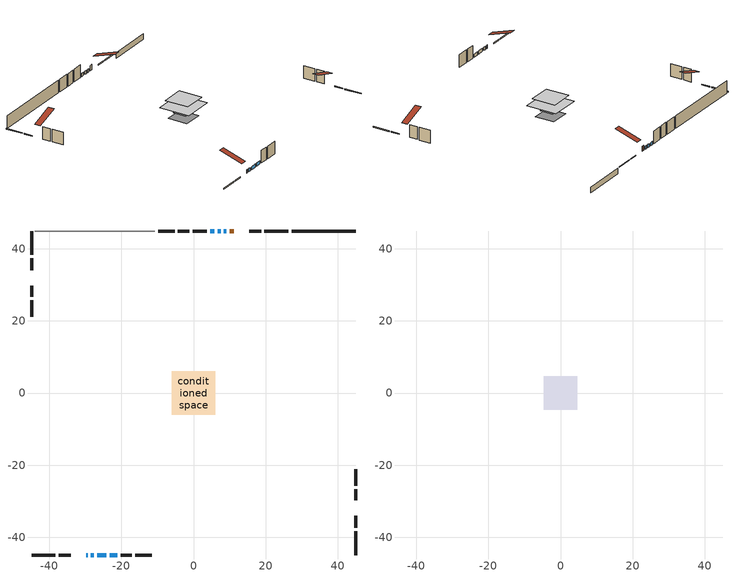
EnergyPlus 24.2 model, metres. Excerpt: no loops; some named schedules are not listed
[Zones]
conditioned space
 floor othersidecoefficients (Floor1 construction): -2.64,-2.64 -2.64,2.64 2.64,2.64 2.64,-2.64 z1.22
 floor adiabatic (AdiabaticFloorConstruction): -6,-6 -6,6 6,6 6,-6 z3.66
 floor foundation (Slab1 construction): -3.81,-3.81 -3.81,3.81 3.81,3.81 3.81,-3.81 z-0.91
 wall outside (RimJoist1 construction): 26.3,44.9 19.67,44.9 / -44.9,-44.9 -38.27,-44.9 / -44.9,44.9 -44.9,38.27 / 44.9,-44.9 44.9,-38.27 z1.22:1.52
 wall outside (RimJoist2 construction): 18.74,44.9 15.42,44.9 / -37.35,-44.9 -34.03,-44.9 / -44.9,37.35 -44.9,34.03 / 44.9,-37.35 44.9,-34.03 z1.22:1.52
 wall outside (AdiabaticWallConstruction 1): 11.19,44.9 10.04,44.9 z1.22:3.25
 wall outside (AdiabaticWallConstruction): 9.11,44.9 8.43,44.9 / 7.5,44.9 6.66,44.9 / -29.8,-44.9 -29.35,-44.9 / -28.42,-44.9 -27.62,-44.9 / 5.73,44.9 4.67,44.9 / -26.7,-44.9 -24.15,-44.9 / -23.23,-44.9 -21.16,-44.9 z1.22:2.44
 wall outside (Wall2 construction): -1.18,44.9 -4.32,44.9 / -20.23,-44.9 -17.09,-44.9 / -44.9,29.79 -44.9,26.65 / 44.9,-29.79 44.9,-26.65 z1.22:6.1
 wall outside (Wall3 construction): -5.25,44.9 -9.78,44.9 / -16.16,-44.9 -11.63,-44.9 / -44.9,25.72 -44.9,21.2 / 44.9,-25.72 44.9,-21.2 z1.22:6.1
 wall foundation (FoundationWall1 construction): 44.9,44.9 27.23,44.9 z-0.91:1.22
 wall othersidecoefficients (Wall1 construction): 3.74,44.9 -0.25,44.9 z1.22:6.1
 wall adiabatic (Wall4 construction): -10.71,44.9 -43.98,44.9 z1.22:6.1
 window (WindowConstruction 6): 9.11,44.9 8.43,44.9 z1.22:2.44
 window (WindowConstruction): 7.5,44.9 6.66,44.9 z1.22:2.44
 window (WindowConstruction 1): -29.79,-44.9 -29.35,-44.9 z1.22:2.44
 window (WindowConstruction 2): -28.42,-44.9 -27.63,-44.9 z1.22:2.44
 window (WindowConstruction 3): 5.73,44.9 4.67,44.9 z1.22:2.44
 window (WindowConstruction 4): -26.7,-44.9 -24.16,-44.9 z1.22:2.44
 window (WindowConstruction 5): -23.23,-44.9 -21.16,-44.9 z1.22:2.44
 door (Door): 11.19,44.9 10.04,44.9 z1.22:3.25
 ceiling adiabatic (AdiabaticFloorConstruction): 6,-6 6,6 -6,6 -6,-6 z3.66
attic - vented
 floor to conditioned space (Floor2 construction Reversed): -4.63,-4.63 -4.63,4.63 4.63,4.63 4.63,-4.63 z6.1
 roof outside (Roof1 construction): 12.12,44.9,6.1 12.12,35.88,9.1 14.49,35.88,9.1 14.49,44.9,6.1; -30.72,-44.9,6.1 -30.72,-35.88,9.1 -33.1,-35.88,9.1 -33.1,-44.9,6.1; -44.9,30.72,6.1 -35.88,30.72,9.1 -35.88,33.1,9.1 -44.9,33.1,6.1; 44.9,-30.72,6.1 35.88,-30.72,9.1 35.88,-33.1,9.1 44.9,-33.1,6.1
[Building]
Building 1: Terrain=Suburbs
[Site:Location]
Toronto City Centre_ON: Latitude {deg}=43.63; Longitude {deg}=-79.39; Time Zone {hr}=-5; Elevation {m}=77; Keep Site Location Information=Yes
[Site:GroundTemperature:Shallow]
5.01852, 3.26908, 3.12898, 3.95918, 7.29196, 10.6092, 13.4851, 15.3069, 15.4617, 13.9799, 11.1774, 7.9619
[Site:WaterMainsTemperature]
Calculation Method=Schedule; Temperature Schedule=mains temperature schedule
[Material] Roughness=Rough; Thermal Absorptance=0.9
Name | Thickness {m} | Conductivity {W/m-K} | Density {kg/m3} | Specific Heat {J/kg-K} | Solar Absorptance | Visible Absorptance
asphalt or fiberglass shingles | 0.00635 | 0.162714 | 1121.4 | 1465.45 | 0.4 | 0.4
ceiling loosefill ins | 0.169333 | 0.0480833 | 16.02 | 1046.75 | 0.7 | 0.7
ceiling stud and cavity | 0.1397 | 0.109733 | 65.682 | 1177.47 | 0.7 | 0.7
concrete 4.0 in. | 0.1016 | 1.803125 | 2242.8 | 837.4 | 0.7 | 0.7
concrete 8.0 in. | 0.2032 | 1.803125 | 2242.8 | 837.4 | 0.7 | 0.7
door material | 0.04445 | 0.053851 | 512.64 | 1214.23 | 0.7 | 0.7
exterior vertical ins | 0.0457286 | 0.029427 | 32.04 | 1214.23 | 0.7 | 0.7
floor covering | 0.0127 | 0.0433444 | 54.468 | 1339.84 | 0.6 | 0.6
floor rigid ins; rim joist rigid ins | 0.051816 | 0.029427 | 32.04 | 1214.23 | 0.7 | 0.7
floor rigid ins 1; wall rigid ins | 0.512978 | 0.029427 | 32.04 | 1214.23 | 0.7 | 0.7
floor stud and cavity | 0.1397 | 0.0968834 | 92.3553 | 1139.71 | 0.7 | 0.7
floor stud and cavity 1 | 0.1397 | 1.75129 | 37.0049 | 1207.88 | 0.7 | 0.7
furniture material conditioned space 1 | 0.1524 | 0.115458 | 640.8 | 1214.23 | 0.6 | 0.6
gypsum board | 0.0127 | 0.160291 | 801 | 837.4 | 0.6 | 0.6
gypsum board 1 | 0.0127 | 0.160291 | 801 | 837.4 | 0.7 | 0.7
osb sheathing 0.5 in. | 0.0127 | 0.115458 | 512.64 | 1214.23 | 0.4 | 0.4
osb sheathing 0.5 in. 1 | 0.0127 | 0.115458 | 512.64 | 1214.23 | 0.7 | 0.7
osb sheathing 0.75 in. | 0.01905 | 0.115458 | 512.64 | 1214.23 | 0.7 | 0.7
osb sheathing 2.0 in. | 0.0508 | 0.115458 | 512.64 | 1214.23 | 0.7 | 0.7
rim joist stud and cavity | 0.0508 | 0.0451784 | 125.044 | 1163.47 | 0.6 | 0.6
rim joist stud and cavity 1 | 0.0508 | 0.04043 | 125.044 | 1163.47 | 0.6 | 0.6
wall stud and cavity | 0.1397 | 0.0745979 | 139.0536 | 1170.24 | 0.7 | 0.7
wall stud and cavity 1 | 0.1397 | 0.0816238 | 139.0536 | 1170.24 | 0.7 | 0.7
wall stud and cavity 2 | 0.1397 | 0.081123 | 139.0536 | 1170.24 | 0.7 | 0.7
wall stud and cavity 3 | 0.1397 | 0.0741102 | 139.0536 | 1170.24 | 0.7 | 0.7
wall stud and cavity 4 | 0.0889 | 0.380278 | 52.3479 | 1209.89 | 0.7 | 0.7
wall stud and cavity 5 | 0.0889 | 0.391764 | 83.0341 | 1211.67 | 0.7 | 0.7
wood siding | 0.0254 | 0.102417 | 544.68 | 1172.36 | 0.4 | 0.4
wood siding 1; wood siding 2; wood siding 3 | 0.0254 | 0.102417 | 544.68 | 1172.36 | 0.7 | 0.7
[WindowMaterial:SimpleGlazingSystem]
Name | U-Factor {W/m2-K} | Solar Heat Gain Coefficient
WindowMaterial | 4.7258 | 0.67
WindowMaterial 1 | 5.70412 | 0.61
WindowMaterial 2 | 5.104522 | 0.65
WindowMaterial 3 | 4.58669 | 0.68
WindowMaterial 4 | 4.33061 | 0.7
WindowMaterial 5 | 4.45609 | 0.69
WindowMaterial 6 | 7.111695 | 0.62
[Construction]
AdiabaticFloorConstruction: floor stud and cavity 1, floor rigid ins 1, osb sheathing 0.75 in., floor covering
AdiabaticWallConstruction: wood siding 2, wall rigid ins, wall stud and cavity 4, gypsum board
AdiabaticWallConstruction 1: wood siding 3, wall rigid ins, wall stud and cavity 4, gypsum board
Door: door material
Floor1 construction: floor stud and cavity, floor rigid ins, osb sheathing 0.75 in., floor covering
Floor2 construction Reversed: gypsum board, ceiling stud and cavity, ceiling loosefill ins
FoundationWall1 construction: concrete 8.0 in., gypsum board 1
furniture construction conditioned space 1: furniture material conditioned space 1
PartitionWallConstruction: gypsum board, wall stud and cavity 5, gypsum board
RimJoist1 construction: wood siding 1, osb sheathing 2.0 in., rim joist stud and cavity
RimJoist2 construction: wood siding 1, rim joist rigid ins, osb sheathing 2.0 in., rim joist stud and cavity 1
Roof1 construction: asphalt or fiberglass shingles
Slab1 construction: concrete 4.0 in.
Wall1 construction: osb sheathing 0.5 in., wall stud and cavity, gypsum board
Wall2 construction: wood siding, osb sheathing 0.5 in. 1, wall stud and cavity 1, gypsum board
Wall3 construction: wood siding, osb sheathing 0.5 in. 1, wall stud and cavity 2, gypsum board
Wall4 construction: osb sheathing 0.5 in., wall stud and cavity 3, gypsum board
WindowConstruction: WindowMaterial
WindowConstruction 1: WindowMaterial 1
WindowConstruction 2: WindowMaterial 2
WindowConstruction 3: WindowMaterial 3
WindowConstruction 4: WindowMaterial 4
WindowConstruction 5: WindowMaterial 5
WindowConstruction 6: WindowMaterial 6
[Zone] Multiplier=1; Part of Total Floor Area=Yes
Name | Volume {m3}
attic - vented | 41.9163
conditioned space | 502.6
[Space]
Name | Zone | Volume {m3}
attic - vented 1 | attic - vented | 41.9163
conditioned space 1 | conditioned space | 502.6
[ZoneInfiltration:EffectiveLeakageArea]
infil attic - vented 1: Zone or Space=attic - vented 1; Schedule=Always On Discrete; Effective Air Leakage Area {cm2}=3614.32; Stack Coefficient=0.000209174; Wind Coefficient=9.77179e-06
[ZoneMixing]
whole house fan mix: Zone or Space=attic - vented; Schedule=Always On Continuous; Design Flow Rate Calculation Method=Flow/Zone; Design Flow Rate {m3/s}=0; Source Zone or Space=conditioned space
[SurfaceProperty:OtherSideCoefficients]
other non-freezing space: Combined Convective/Radiative Film Coefficient {W/m2-K}=8.35; Constant Temperature Coefficient=1; External Dry-Bulb Temperature Coefficient=0; Ground Temperature Coefficient=0; Wind Speed Coefficient=0; Zone Air Temperature Coefficient=0; Constant Temperature Schedule=other non-freezing space; Previous Other Side Temperature Coefficient=0
[SurfaceProperty:ExposedFoundationPerimeter]
Slab1: Exposed Perimeter Calculation Method=TotalExposedPerimeter; Total Exposed Perimeter {m}=17.677
[InternalMass] Zone or ZoneList=conditioned space; Space or SpaceList=conditioned space 1
Name | Construction | Surface Area {m2}
furniture mass conditioned space 1 | furniture construction conditioned space 1 | 91.856
partition wall mass | PartitionWallConstruction | 229.64
[Lights]
interior lighting: Zone or ZoneList or Space or SpaceList=conditioned space 1; Schedule=interior lighting schedule; Design Level Calculation Method=LightingLevel; Lighting Level {W}=343.2; Return Air Fraction=0; Fraction Radiant=0.6; Fraction Visible=0.2; Fraction Replaceable=1
[People]
occupants: Zone or ZoneList or Space or SpaceList=conditioned space 1; Number of People Schedule=occupants schedule; Number of People Calculation Method=People; Number of People=3; Fraction Radiant=0.314171; Sensible Heat Fraction=0.56303; Activity Level Schedule=occupants activity schedule; Carbon Dioxide Generation Rate {m3/s-W}=0; Enable ASHRAE 55 Comfort Warnings=No; Mean Radiant Temperature Calculation Type=EnclosureAveraged
[ElectricEquipment] Zone or ZoneList or Space or SpaceList=conditioned space 1; Design Level Calculation Method=EquipmentLevel
Name | Schedule | Design Level {W} | Fraction Latent | Fraction Radiant | Fraction Lost
clothes dryer | clothes dryer schedule | 140.772 | 0.015 | 0.081 | 0.85
clothes washer | clothes washer schedule | 32.1985 | 0.03 | 0.162 | 0.7
cooking range | cooking range schedule | 208.969 | 0.08 | 0.432 | 0.2
dishwasher | dishwasher schedule | 66.8632 | 0.3 | 0.18 | 0.4
fridge | fridge schedule | 72.9452 | 0 | 0.6 | 0
mech vent bath fan 0 | mech vent bath fan 0 schedule | 50.2 | 0 | 0 | 1
mech vent bath fan 1 | mech vent bath fan 1 schedule | 50.2 | 0 | 0 | 1
mech vent house fan | mech vent house fan schedule | 0 | 0 | 0 | 1
mech vent house fan cfis | mech vent house fan cfis schedule | 0 | 0 | 0 | 0
mech vent range fan 0 | mech vent range fan 0 schedule | 57 | 0 | 0 | 1
misc plug loads | misc plug loads schedule | 494.7 | 0.045 | 0.513 | 0.1
whole house fan | Always On Discrete | 0 | 0 | 0 | 1
[OtherEquipment] Zone or ZoneList or Space or SpaceList=conditioned space 1; Design Level Calculation Method=EquipmentLevel
Name | Fuel Type | Schedule | Design Level {W} | Fraction Latent | Fraction Radiant | Fraction Lost
clothes dryer 1 | Electricity | clothes dryer schedule | 0 | 0.015 | 0.081 | 0.85
cooking range 1 | Electricity | cooking range schedule | 0 | 0.08 | 0.432 | 0.2
general water use latent | None | general water use schedule | 59.3978 | 1 | 0 | 0
general water use sensible | None | general water use schedule | -58.539 | 0 | 0.6 | 0
mech vent house fan latent load | None | Always On Discrete | 0 | 1 | 0 | 0
mech vent house fan sensible load | None | Always On Discrete | 0 | 0 | 0 | 0
water heater energy adjustment1 | NaturalGas | Always On Discrete | 0.01 | 0 | 0 | 1
[ZoneInfiltration:DesignFlowRate] Zone or ZoneList or Space or SpaceList=conditioned space 1; Schedule=Always On Discrete; Design Flow Rate Calculation Method=Flow/Zone; Design Flow Rate {m3/s}=0
infil flow; natural vent flow; whole house fan flow
[AvailabilityManager:Scheduled]
central ac and furnace airloop Availability Manager: Schedule=Always On Discrete
[Foundation:Kiva]
Foundation Kiva 1: Initial Indoor Air Temperature {C}=18; Wall Height Above Grade {m}=1.21999; Wall Depth Below Slab {m}=0.2032; Custom Block Material Name 1=exterior vertical ins; Custom Block Depth 1 {m}=2.13; Custom Block X Position 1 {m}=0.2159; Custom Block Z Position 1 {m}=0
[Foundation:Kiva:Settings]
Soil Conductivity {W/m-K}=0.849921; Soil Density {kg/m3}=1842.3; Soil Specific Heat {J/kg-K}=418.7; Ground Solar Absorptivity=0.9; Ground Thermal Absorptivity=0.9; Ground Surface Roughness {m}=0.03; Far-Field Width {m}=40; Deep-Ground Boundary Condition=ZeroFlux; Deep-Ground Depth {m}=40; Minimum Cell Dimension {m}=0.2; Maximum Cell Growth Coefficient=3; Simulation Timestep=Timestep
[Exterior:Lights]
exterior lighting: Schedule=exterior lighting schedule; Design Level {W}=75.6
[EnergyManagementSystem:GlobalVariable]
central_ac_and_furnace_airloop_Fan_RTF
infil_program_Qfan
infil_program_Qinf
natural_vent_program_Qnv
natural_vent_program_Qwhf
[EnergyManagementSystem:Sensor]
Name | Output:Variable or Output:Meter Index Key | Output:Variable or Output:Meter
airflow_gain | infil flow | Infiltration Sensible Heat Gain Energy
airflow_gain_1 | natural vent flow | Infiltration Sensible Heat Gain Energy
airflow_gain_2 | whole house fan flow | Infiltration Sensible Heat Gain Energy
airflow_loss | infil flow | Infiltration Sensible Heat Loss Energy
airflow_loss_1 | natural vent flow | Infiltration Sensible Heat Loss Energy
airflow_loss_2 | whole house fan flow | Infiltration Sensible Heat Loss Energy
clg_load_cond |  | Cooling:EnergyTransfer:Zone:CONDITIONED SPACE
clg_sp_s; clg_sp_s_1 | cooling setpoint | Schedule Value
clothes_dryer_exhaust_0_sch_s | clothes dryer exhaust 0 schedule | Schedule Value
cool_season | cooling season schedule | Schedule Value
htg_load_cond |  | Heating:EnergyTransfer:Zone:CONDITIONED SPACE
htg_sp_s; htg_sp_s_1 | heating setpoint | Schedule Value
ig_ee_conv | clothes dryer | Electric Equipment Convective Heating Energy
ig_ee_conv_2 | cooking range | Electric Equipment Convective Heating Energy
ig_ee_conv_4 | fridge | Electric Equipment Convective Heating Energy
ig_ee_conv_5 | misc plug loads | Electric Equipment Convective Heating Energy
ig_ee_conv_6 | whole house fan | Electric Equipment Convective Heating Energy
ig_ee_rad | clothes dryer | Electric Equipment Radiant Heating Energy
ig_ee_rad_2 | cooking range | Electric Equipment Radiant Heating Energy
ig_ee_rad_4 | fridge | Electric Equipment Radiant Heating Energy
ig_ee_rad_5 | misc plug loads | Electric Equipment Radiant Heating Energy
ig_ee_rad_6 | whole house fan | Electric Equipment Radiant Heating Energy
ig_lgt_conv | interior lighting | Lights Convective Heating Energy
ig_lgt_rad | interior lighting | Lights Radiant Heating Energy
ig_lgt_vis | interior lighting | Lights Visible Radiation Heating Energy
ig_oe_conv | clothes dryer 1 | Other Equipment Convective Heating Energy
ig_oe_conv_1 | cooking range 1 | Other Equipment Convective Heating Energy
ig_oe_conv_2 | general water use latent | Other Equipment Convective Heating Energy
ig_oe_conv_3 | general water use sensible | Other Equipment Convective Heating Energy
ig_oe_conv_4 | water heater energy adjustment1 | Other Equipment Convective Heating Energy
ig_oe_rad | clothes dryer 1 | Other Equipment Radiant Heating Energy
ig_oe_rad_1 | cooking range 1 | Other Equipment Radiant Heating Energy
ig_oe_rad_2 | general water use latent | Other Equipment Radiant Heating Energy
ig_oe_rad_3 | general water use sensible | Other Equipment Radiant Heating Energy
ig_oe_rad_4 | water heater energy adjustment1 | Other Equipment Radiant Heating Energy
ig_ppl_conv | occupants | People Convective Heating Energy
ig_ppl_rad | occupants | People Radiant Heating Energy
im_conv | furniture mass conditioned space 1 | Surface Inside Face Convection Heat Gain Energy
im_conv_1 | partition wall mass | Surface Inside Face Convection Heat Gain Energy
im_ig | furniture mass conditioned space 1 | Surface Inside Face Internal Gains Radiation Heat Gain Energy
im_ig_1 | partition wall mass | Surface Inside Face Internal Gains Radiation Heat Gain Energy
im_lgt | furniture mass conditioned space 1 | Surface Inside Face Lights Radiation Heat Gain Energy
im_lgt_1 | partition wall mass | Surface Inside Face Lights Radiation Heat Gain Energy
im_sol | furniture mass conditioned space 1 | Surface Inside Face Solar Radiation Heat Gain Energy
im_sol_1 | partition wall mass | Surface Inside Face Solar Radiation Heat Gain Energy
im_surf | furniture mass conditioned space 1 | Surface Inside Face Net Surface Thermal Radiation Heat Gain Energy
im_surf_1 | partition wall mass | Surface Inside Face Net Surface Thermal Radiation Heat Gain Energy
mech_vent_bath_fan_0_sch_s | mech vent bath fan 0 schedule | Schedule Value
mech_vent_bath_fan_1_sch_s | mech vent bath fan 1 schedule | Schedule Value
mech_vent_range_fan_0_sch_s | mech vent range fan 0 schedule | Schedule Value
mv_conv | mech vent bath fan 0 | Electric Equipment Convective Heating Energy
mv_conv_1 | mech vent bath fan 1 | Electric Equipment Convective Heating Energy
mv_conv_2 | mech vent house fan | Electric Equipment Convective Heating Energy
mv_conv_3 | mech vent house fan cfis | Electric Equipment Convective Heating Energy
mv_conv_4 | mech vent range fan 0 | Electric Equipment Convective Heating Energy
mv_conv_5 | mech vent house fan latent load | Other Equipment Convective Heating Energy
mv_conv_6 | mech vent house fan sensible load | Other Equipment Convective Heating Energy
mv_rad | mech vent bath fan 0 | Electric Equipment Radiant Heating Energy
mv_rad_1 | mech vent bath fan 1 | Electric Equipment Radiant Heating Energy
mv_rad_2 | mech vent house fan | Electric Equipment Radiant Heating Energy
mv_rad_3 | mech vent house fan cfis | Electric Equipment Radiant Heating Energy
mv_rad_4 | mech vent range fan 0 | Electric Equipment Radiant Heating Energy
mv_rad_5 | mech vent house fan latent load | Other Equipment Radiant Heating Energy
mv_rad_6 | mech vent house fan sensible load | Other Equipment Radiant Heating Energy
natural_vent_s | natural vent schedule | Schedule Value
oa_temp |  | Site Outdoor Air Drybulb Temperature
out_pb_s |  | Site Outdoor Air Barometric Pressure
out_wt_s |  | Site Outdoor Air Humidity Ratio
site_vw_s |  | Site Wind Speed
ss_back_out | Window1 | Surface Window Shortwave from Zone Back Out Window Heat Transfer Rate
ss_back_out_1 | Window3 | Surface Window Shortwave from Zone Back Out Window Heat Transfer Rate
ss_back_out_2 | Window4 | Surface Window Shortwave from Zone Back Out Window Heat Transfer Rate
ss_back_out_3 | Window5 | Surface Window Shortwave from Zone Back Out Window Heat Transfer Rate
ss_back_out_4 | Window6 | Surface Window Shortwave from Zone Back Out Window Heat Transfer Rate
ss_back_out_5 | Window7 | Surface Window Shortwave from Zone Back Out Window Heat Transfer Rate
ss_back_out_6 | Window8 | Surface Window Shortwave from Zone Back Out Window Heat Transfer Rate
ss_conv | Door1 | Surface Inside Face Convection Heat Gain Energy
ss_conv_1 | Window1 | Surface Inside Face Convection Heat Gain Energy
ss_conv_2 | Window3 | Surface Inside Face Convection Heat Gain Energy
ss_conv_3 | Window4 | Surface Inside Face Convection Heat Gain Energy
ss_conv_4 | Window5 | Surface Inside Face Convection Heat Gain Energy
ss_conv_5 | Window6 | Surface Inside Face Convection Heat Gain Energy
ss_conv_6 | Window7 | Surface Inside Face Convection Heat Gain Energy
ss_conv_7 | Window8 | Surface Inside Face Convection Heat Gain Energy
ss_ig | Door1 | Surface Inside Face Internal Gains Radiation Heat Gain Energy
ss_ig_1 | Window1 | Surface Inside Face Internal Gains Radiation Heat Gain Energy
ss_ig_2 | Window3 | Surface Inside Face Internal Gains Radiation Heat Gain Energy
ss_ig_3 | Window4 | Surface Inside Face Internal Gains Radiation Heat Gain Energy
ss_ig_4 | Window5 | Surface Inside Face Internal Gains Radiation Heat Gain Energy
ss_ig_5 | Window6 | Surface Inside Face Internal Gains Radiation Heat Gain Energy
ss_ig_6 | Window7 | Surface Inside Face Internal Gains Radiation Heat Gain Energy
ss_ig_7 | Window8 | Surface Inside Face Internal Gains Radiation Heat Gain Energy
ss_lgt | Door1 | Surface Inside Face Lights Radiation Heat Gain Energy
ss_sol | Door1 | Surface Inside Face Solar Radiation Heat Gain Energy
ss_surf | Door1 | Surface Inside Face Net Surface Thermal Radiation Heat Gain Energy
ss_surf_1 | Window1 | Surface Inside Face Net Surface Thermal Radiation Heat Gain Energy
ss_surf_2 | Window3 | Surface Inside Face Net Surface Thermal Radiation Heat Gain Energy
ss_surf_3 | Window4 | Surface Inside Face Net Surface Thermal Radiation Heat Gain Energy
ss_surf_4 | Window5 | Surface Inside Face Net Surface Thermal Radiation Heat Gain Energy
ss_surf_5 | Window6 | Surface Inside Face Net Surface Thermal Radiation Heat Gain Energy
ss_surf_6 | Window7 | Surface Inside Face Net Surface Thermal Radiation Heat Gain Energy
ss_surf_7 | Window8 | Surface Inside Face Net Surface Thermal Radiation Heat Gain Energy
ss_trans_in | Window1 | Surface Window Transmitted Solar Radiation Rate
ss_trans_in_1 | Window3 | Surface Window Transmitted Solar Radiation Rate
ss_trans_in_2 | Window4 | Surface Window Transmitted Solar Radiation Rate
ss_trans_in_3 | Window5 | Surface Window Transmitted Solar Radiation Rate
ss_trans_in_4 | Window6 | Surface Window Transmitted Solar Radiation Rate
ss_trans_in_5 | Window7 | Surface Window Transmitted Solar Radiation Rate
ss_trans_in_6 | Window8 | Surface Window Transmitted Solar Radiation Rate
ss_trans_out | Window1 | Surface Inside Face Initial Transmitted Diffuse Transmitted Out Window Solar Radiation Rate
ss_trans_out_1 | Window3 | Surface Inside Face Initial Transmitted Diffuse Transmitted Out Window Solar Radiation Rate
ss_trans_out_2 | Window4 | Surface Inside Face Initial Transmitted Diffuse Transmitted Out Window Solar Radiation Rate
ss_trans_out_3 | Window5 | Surface Inside Face Initial Transmitted Diffuse Transmitted Out Window Solar Radiation Rate
ss_trans_out_4 | Window6 | Surface Inside Face Initial Transmitted Diffuse Transmitted Out Window Solar Radiation Rate
ss_trans_out_5 | Window7 | Surface Inside Face Initial Transmitted Diffuse Transmitted Out Window Solar Radiation Rate
ss_trans_out_6 | Window8 | Surface Inside Face Initial Transmitted Diffuse Transmitted Out Window Solar Radiation Rate
s_conv | Floor1 | Surface Inside Face Convection Heat Gain Energy
s_conv_1 | Floor2 | Surface Inside Face Convection Heat Gain Energy
s_conv_10 | RimJoist2:180 | Surface Inside Face Convection Heat Gain Energy
s_conv_11 | RimJoist2:270 | Surface Inside Face Convection Heat Gain Energy
s_conv_12 | RimJoist2:90 | Surface Inside Face Convection Heat Gain Energy
s_conv_13 | Slab1 | Surface Inside Face Convection Heat Gain Energy
s_conv_14 | Wall1 | Surface Inside Face Convection Heat Gain Energy
s_conv_15 | Wall2:0 | Surface Inside Face Convection Heat Gain Energy
s_conv_16 | Wall2:180 | Surface Inside Face Convection Heat Gain Energy
s_conv_17 | Wall2:270 | Surface Inside Face Convection Heat Gain Energy
s_conv_18 | Wall2:90 | Surface Inside Face Convection Heat Gain Energy
s_conv_19 | Wall3:0 | Surface Inside Face Convection Heat Gain Energy
s_conv_2 | FoundationWall1 | Surface Inside Face Convection Heat Gain Energy
s_conv_20 | Wall3:180 | Surface Inside Face Convection Heat Gain Energy
s_conv_21 | Wall3:270 | Surface Inside Face Convection Heat Gain Energy
s_conv_22 | Wall3:90 | Surface Inside Face Convection Heat Gain Energy
s_conv_23 | Wall4 | Surface Inside Face Convection Heat Gain Energy
s_conv_3 | inferred conditioned ceiling | Surface Inside Face Convection Heat Gain Energy
s_conv_4 | inferred conditioned floor | Surface Inside Face Convection Heat Gain Energy
s_conv_5 | RimJoist1:0 | Surface Inside Face Convection Heat Gain Energy
s_conv_6 | RimJoist1:180 | Surface Inside Face Convection Heat Gain Energy
s_conv_7 | RimJoist1:270 | Surface Inside Face Convection Heat Gain Energy
s_conv_8 | RimJoist1:90 | Surface Inside Face Convection Heat Gain Energy
s_conv_9 | RimJoist2:0 | Surface Inside Face Convection Heat Gain Energy
s_ig | Floor1 | Surface Inside Face Internal Gains Radiation Heat Gain Energy
s_ig_1 | Floor2 | Surface Inside Face Internal Gains Radiation Heat Gain Energy
s_ig_10 | RimJoist2:180 | Surface Inside Face Internal Gains Radiation Heat Gain Energy
s_ig_11 | RimJoist2:270 | Surface Inside Face Internal Gains Radiation Heat Gain Energy
s_ig_12 | RimJoist2:90 | Surface Inside Face Internal Gains Radiation Heat Gain Energy
s_ig_13 | Slab1 | Surface Inside Face Internal Gains Radiation Heat Gain Energy
s_ig_14 | Wall1 | Surface Inside Face Internal Gains Radiation Heat Gain Energy
s_ig_15 | Wall2:0 | Surface Inside Face Internal Gains Radiation Heat Gain Energy
s_ig_16 | Wall2:180 | Surface Inside Face Internal Gains Radiation Heat Gain Energy
s_ig_17 | Wall2:270 | Surface Inside Face Internal Gains Radiation Heat Gain Energy
s_ig_18 | Wall2:90 | Surface Inside Face Internal Gains Radiation Heat Gain Energy
s_ig_19 | Wall3:0 | Surface Inside Face Internal Gains Radiation Heat Gain Energy
s_ig_2 | FoundationWall1 | Surface Inside Face Internal Gains Radiation Heat Gain Energy
s_ig_20 | Wall3:180 | Surface Inside Face Internal Gains Radiation Heat Gain Energy
s_ig_21 | Wall3:270 | Surface Inside Face Internal Gains Radiation Heat Gain Energy
s_ig_22 | Wall3:90 | Surface Inside Face Internal Gains Radiation Heat Gain Energy
s_ig_23 | Wall4 | Surface Inside Face Internal Gains Radiation Heat Gain Energy
s_ig_3 | inferred conditioned ceiling | Surface Inside Face Internal Gains Radiation Heat Gain Energy
s_ig_4 | inferred conditioned floor | Surface Inside Face Internal Gains Radiation Heat Gain Energy
s_ig_5 | RimJoist1:0 | Surface Inside Face Internal Gains Radiation Heat Gain Energy
s_ig_6 | RimJoist1:180 | Surface Inside Face Internal Gains Radiation Heat Gain Energy
s_ig_7 | RimJoist1:270 | Surface Inside Face Internal Gains Radiation Heat Gain Energy
s_ig_8 | RimJoist1:90 | Surface Inside Face Internal Gains Radiation Heat Gain Energy
s_ig_9 | RimJoist2:0 | Surface Inside Face Internal Gains Radiation Heat Gain Energy
s_lgt | Floor1 | Surface Inside Face Lights Radiation Heat Gain Energy
